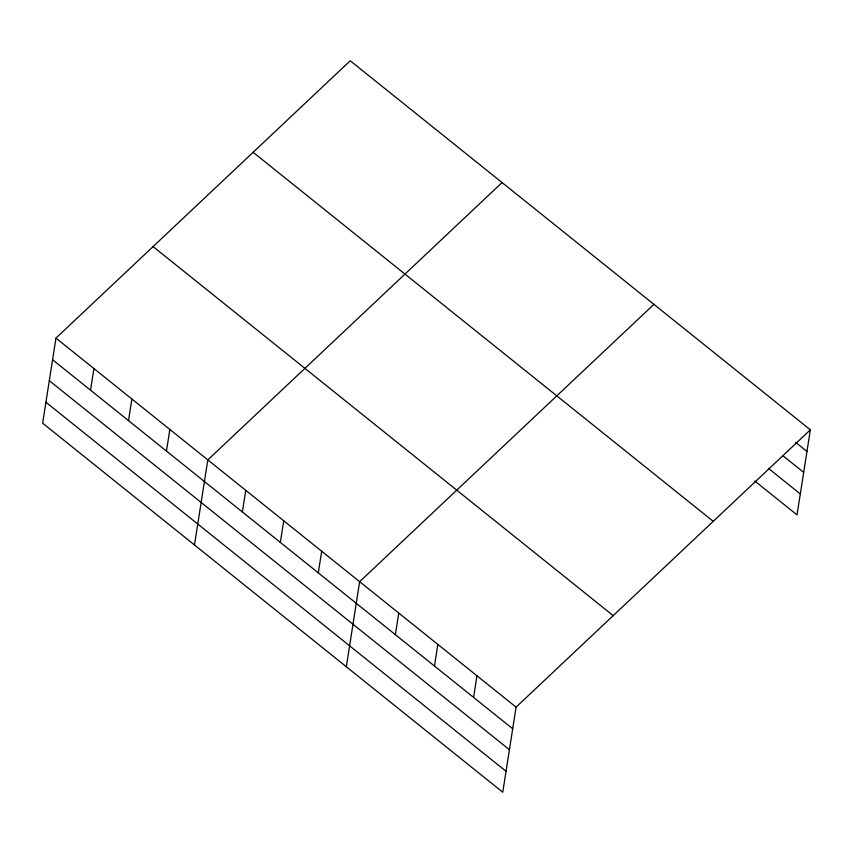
<?xml version="1.0" encoding="UTF-8"?>
<svg xmlns="http://www.w3.org/2000/svg" width="853" height="853" viewBox="0 0 853 853"><rect width="100%" height="100%" fill="white"/><g stroke="black" fill="none" stroke-linecap="round" stroke-linejoin="round"><path stroke-width="1.28" d="M55.967 338.108L42.65 423.184L502.758 792.224L516.076 707.148L810.35 429.816L350.242 60.776L55.967 338.108L516.076 707.148M90.546 390.184L93.926 368.549M128.504 420.625L131.884 399.001M166.463 451.077L169.854 429.443M194.484 544.96L207.812 459.895L502.076 182.563M242.38 511.971L245.771 490.336M280.338 542.412L283.729 520.778M318.297 572.853L321.688 551.23M346.318 666.747L359.646 581.671L653.91 304.35M395.365 634.675L398.756 613.04M434.476 666.044L437.856 644.41M473.586 697.413L476.966 675.779M810.35 429.816L797.033 514.892L754.83 481.049M795.646 442.366L806.959 451.45M783.097 455.875L803.686 472.381M768.404 468.361L800.306 493.951M253.138 152.303L713.236 521.332M153.082 246.592L613.19 615.631M52.587 359.742L512.696 728.771M49.303 380.673L509.412 749.712M45.923 402.243L506.032 771.283"/></g></svg>
